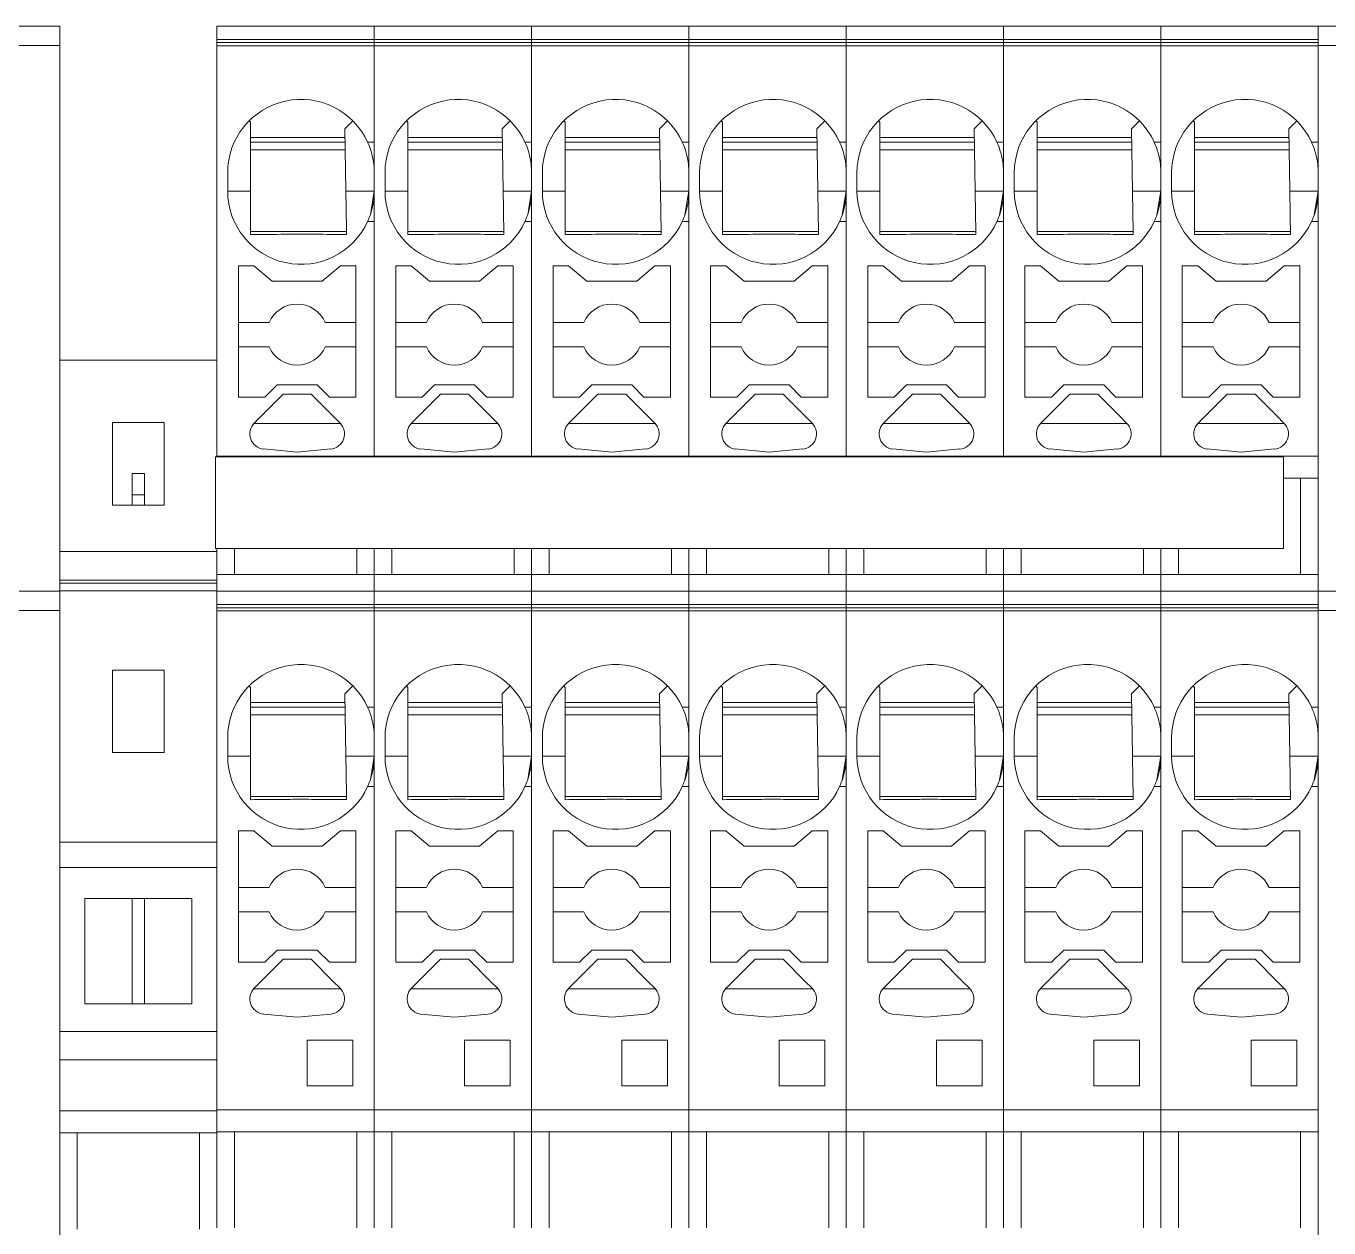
# Model space of a CAD drawing. Header units: millimetres. Extents: x 15 to 265, y 8 to 208.
# Drawn here: x 125.6 to 146.93, y 54.98 to 74.65 of the extents above; entities that cross this region are included whole.
import ezdxf

# ---------------------------------------------------------------- set-up
doc = ezdxf.new("R2010")
doc.units = ezdxf.units.MM

msp = doc.modelspace()

# ---------------------------------------------------------------- linework, layer by layer
at = {"color": 7, "linetype": 'Continuous', "lineweight": 15}
for p, q in [((125.055, 74.651), (126.155, 74.651)), ((126.155, 74.651), (126.155, 74.333)), ((131.305, 74.651), (128.73, 74.651)), ((128.73, 74.434), (128.73, 74.651)), ((131.305, 74.651), (131.305, 74.434)), ((133.88, 74.651), (131.305, 74.651)), ((133.88, 74.651), (133.88, 74.434)), ((136.455, 74.651), (133.88, 74.651)), ((136.455, 74.651), (136.455, 74.434)), ((139.03, 74.651), (136.455, 74.651)), ((139.03, 74.651), (139.03, 74.434)), ((141.605, 74.651), (139.03, 74.651)), ((144.18, 74.651), (141.605, 74.651)), ((141.605, 74.434), (141.605, 74.651)), ((146.755, 74.651), (144.18, 74.651)), ((144.18, 74.434), (144.18, 74.651)), ((146.755, 74.651), (147.855, 74.651)), ((146.755, 74.38), (146.755, 74.651)), ((131.305, 74.434), (128.73, 74.434)), ((128.73, 74.38), (128.73, 74.434)), ((131.305, 74.434), (131.305, 74.38)), ((133.88, 74.434), (131.305, 74.434)), ((133.88, 74.434), (133.88, 74.38)), ((136.455, 74.434), (133.88, 74.434)), ((136.455, 74.434), (136.455, 74.38)), ((139.03, 74.434), (136.455, 74.434)), ((139.03, 74.434), (139.03, 74.38)), ((141.605, 74.434), (139.03, 74.434)), ((144.18, 74.434), (141.605, 74.434)), ((141.605, 74.38), (141.605, 74.434)), ((146.755, 74.434), (144.18, 74.434)), ((144.18, 74.38), (144.18, 74.434)), ((125.055, 74.333), (126.155, 74.333)), ((126.155, 74.333), (126.155, 65.444)), ((128.73, 74.38), (131.305, 74.38)), ((128.73, 74.326), (128.73, 74.38)), ((128.73, 74.326), (131.305, 74.326)), ((128.73, 74.326), (128.73, 67.611)), ((131.305, 74.38), (131.305, 74.326)), ((131.305, 74.38), (133.88, 74.38)), ((131.305, 74.326), (131.305, 72.751)), ((131.305, 74.326), (133.88, 74.326)), ((131.305, 74.326), (131.305, 67.611)), ((133.88, 74.38), (133.88, 74.326)), ((133.88, 74.38), (136.455, 74.38)), ((133.88, 74.326), (133.88, 72.751)), ((133.88, 74.326), (136.455, 74.326)), ((133.88, 74.326), (133.88, 67.611)), ((136.455, 74.38), (136.455, 74.326)), ((136.455, 74.38), (139.03, 74.38)), ((136.455, 74.326), (136.455, 72.751)), ((136.455, 74.326), (139.03, 74.326)), ((136.455, 74.326), (136.455, 67.611)), ((139.03, 74.38), (139.03, 74.326)), ((139.03, 74.38), (141.605, 74.38)), ((139.03, 74.326), (139.03, 72.751)), ((139.03, 74.326), (141.605, 74.326)), ((139.03, 74.326), (139.03, 67.611)), ((141.605, 74.38), (144.18, 74.38)), ((141.605, 74.326), (141.605, 74.38)), ((141.605, 74.326), (144.18, 74.326)), ((141.605, 74.326), (141.605, 67.611)), ((141.605, 74.326), (141.605, 72.751)), ((144.18, 74.38), (146.755, 74.38)), ((144.18, 74.326), (144.18, 74.38)), ((144.18, 74.326), (146.755, 74.326)), ((144.18, 74.326), (144.18, 67.611)), ((144.18, 74.326), (144.18, 72.751)), ((146.755, 74.38), (146.755, 74.368)), ((146.755, 74.333), (146.755, 74.368)), ((146.755, 74.333), (147.855, 74.333)), ((146.755, 65.401), (146.755, 74.333)), ((146.755, 74.326), (146.755, 72.751)), ((129.256, 73.1), (129.28, 73.076)), ((129.28, 73.076), (129.28, 71.951)), ((130.953, 73.1), (130.821, 72.968)), ((130.839, 71.951), (130.821, 72.968)), ((131.831, 73.1), (131.855, 73.076)), ((131.855, 73.076), (131.855, 71.951)), ((133.528, 73.1), (133.396, 72.968)), ((133.414, 71.951), (133.396, 72.968)), ((134.406, 73.1), (134.43, 73.076)), ((134.43, 73.076), (134.43, 71.951)), ((136.103, 73.1), (135.971, 72.968)), ((135.989, 71.951), (135.971, 72.968)), ((136.981, 73.1), (137.005, 73.076)), ((137.005, 73.076), (137.005, 71.951)), ((138.678, 73.1), (138.546, 72.968)), ((138.564, 71.951), (138.546, 72.968)), ((139.556, 73.1), (139.58, 73.076)), ((139.58, 73.076), (139.58, 71.951)), ((141.253, 73.1), (141.121, 72.968)), ((141.139, 71.951), (141.121, 72.968)), ((142.131, 73.1), (142.155, 73.076)), ((142.155, 73.076), (142.155, 71.951)), ((143.828, 73.1), (143.696, 72.968)), ((143.714, 71.951), (143.696, 72.968)), ((144.706, 73.1), (144.73, 73.076)), ((144.73, 73.076), (144.73, 71.951)), ((146.403, 73.1), (146.271, 72.968)), ((146.289, 71.951), (146.271, 72.968)), ((130.824, 72.826), (129.28, 72.826)), ((130.825, 72.751), (129.28, 72.751)), ((131.305, 72.751), (131.196, 72.751)), ((133.399, 72.826), (131.855, 72.826)), ((133.4, 72.751), (131.855, 72.751)), ((133.88, 72.751), (133.771, 72.751)), ((135.974, 72.826), (134.43, 72.826)), ((135.975, 72.751), (134.43, 72.751)), ((136.455, 72.751), (136.346, 72.751)), ((138.549, 72.826), (137.005, 72.826)), ((138.55, 72.751), (137.005, 72.751)), ((139.03, 72.751), (138.921, 72.751)), ((141.124, 72.826), (139.58, 72.826)), ((141.125, 72.751), (139.58, 72.751)), ((141.605, 72.751), (141.496, 72.751)), ((143.699, 72.826), (142.155, 72.826)), ((143.7, 72.751), (142.155, 72.751)), ((144.18, 72.751), (144.071, 72.751)), ((146.274, 72.826), (144.73, 72.826)), ((146.275, 72.751), (144.73, 72.751)), ((146.755, 72.751), (146.646, 72.751)), ((129.28, 72.626), (130.827, 72.626)), ((131.855, 72.626), (133.402, 72.626)), ((134.43, 72.626), (135.977, 72.626)), ((137.005, 72.626), (138.552, 72.626)), ((139.58, 72.626), (141.127, 72.626)), ((142.155, 72.626), (143.702, 72.626)), ((144.73, 72.626), (146.277, 72.626)), ((128.905, 71.951), (128.905, 72.251)), ((131.48, 71.951), (131.48, 72.251)), ((134.055, 71.951), (134.055, 72.251)), ((136.63, 71.951), (136.63, 72.251)), ((139.205, 71.951), (139.205, 72.251)), ((141.78, 71.951), (141.78, 72.251)), ((144.355, 71.951), (144.355, 72.251)), ((128.905, 71.951), (129.28, 71.951)), ((130.839, 71.951), (131.305, 71.951)), ((131.24, 71.563), (131.305, 71.951)), ((131.48, 71.951), (131.855, 71.951)), ((133.414, 71.951), (133.88, 71.951)), ((133.815, 71.563), (133.88, 71.951)), ((134.055, 71.951), (134.43, 71.951)), ((135.989, 71.951), (136.455, 71.951)), ((136.39, 71.563), (136.455, 71.951)), ((136.63, 71.951), (137.005, 71.951)), ((138.564, 71.951), (139.03, 71.951)), ((138.965, 71.563), (139.03, 71.951)), ((139.205, 71.951), (139.58, 71.951)), ((141.139, 71.951), (141.605, 71.951)), ((141.54, 71.563), (141.605, 71.951)), ((141.78, 71.951), (142.155, 71.951)), ((143.714, 71.951), (144.18, 71.951)), ((144.115, 71.563), (144.18, 71.951)), ((144.355, 71.951), (144.73, 71.951)), ((146.289, 71.951), (146.755, 71.951)), ((146.69, 71.563), (146.755, 71.951)), ((131.305, 71.451), (131.196, 71.451)), ((131.305, 71.451), (131.305, 67.611)), ((133.88, 71.451), (133.771, 71.451)), ((133.88, 71.451), (133.88, 67.611)), ((136.455, 71.451), (136.346, 71.451)), ((136.455, 71.451), (136.455, 67.611)), ((139.03, 71.451), (138.921, 71.451)), ((139.03, 71.451), (139.03, 67.611)), ((141.605, 71.451), (141.496, 71.451)), ((141.605, 71.451), (141.605, 67.611)), ((144.18, 71.451), (144.071, 71.451)), ((144.18, 71.451), (144.18, 67.611)), ((146.755, 71.451), (146.646, 71.451)), ((146.755, 71.451), (146.755, 67.611)), ((129.28, 71.287), (130.855, 71.287)), ((131.855, 71.287), (133.43, 71.287)), ((134.43, 71.287), (136.005, 71.287)), ((137.005, 71.287), (138.58, 71.287)), ((139.58, 71.287), (141.155, 71.287)), ((142.155, 71.287), (143.73, 71.287)), ((144.73, 71.287), (146.305, 71.287)), ((129.335, 70.726), (129.08, 70.726)), ((129.08, 70.726), (129.08, 68.576)), ((129.633, 70.476), (129.335, 70.726)), ((130.749, 70.726), (130.451, 70.476)), ((131.005, 70.726), (130.749, 70.726)), ((131.005, 68.576), (131.005, 70.726)), ((131.91, 70.726), (131.655, 70.726)), ((131.655, 70.726), (131.655, 68.576)), ((132.208, 70.476), (131.91, 70.726)), ((133.324, 70.726), (133.026, 70.476)), ((133.58, 70.726), (133.324, 70.726)), ((133.58, 68.576), (133.58, 70.726)), ((134.485, 70.726), (134.23, 70.726)), ((134.23, 70.726), (134.23, 68.576)), ((134.783, 70.476), (134.485, 70.726)), ((135.899, 70.726), (135.601, 70.476)), ((136.155, 70.726), (135.899, 70.726)), ((136.155, 68.576), (136.155, 70.726)), ((137.06, 70.726), (136.805, 70.726)), ((136.805, 70.726), (136.805, 68.576)), ((137.358, 70.476), (137.06, 70.726)), ((138.474, 70.726), (138.176, 70.476)), ((138.73, 70.726), (138.474, 70.726)), ((138.73, 68.576), (138.73, 70.726)), ((139.635, 70.726), (139.38, 70.726)), ((139.38, 70.726), (139.38, 68.576)), ((139.933, 70.476), (139.635, 70.726)), ((141.049, 70.726), (140.751, 70.476)), ((141.305, 70.726), (141.049, 70.726)), ((141.305, 68.576), (141.305, 70.726)), ((142.21, 70.726), (141.955, 70.726)), ((141.955, 70.726), (141.955, 68.576)), ((142.508, 70.476), (142.21, 70.726)), ((143.624, 70.726), (143.326, 70.476)), ((143.88, 70.726), (143.624, 70.726)), ((143.88, 68.576), (143.88, 70.726)), ((144.785, 70.726), (144.53, 70.726)), ((144.53, 70.726), (144.53, 68.576)), ((145.083, 70.476), (144.785, 70.726)), ((146.199, 70.726), (145.901, 70.476)), ((146.455, 70.726), (146.199, 70.726)), ((146.455, 68.576), (146.455, 70.726)), ((130.451, 70.476), (129.633, 70.476)), ((133.026, 70.476), (132.208, 70.476)), ((135.601, 70.476), (134.783, 70.476)), ((138.176, 70.476), (137.358, 70.476)), ((140.751, 70.476), (139.933, 70.476)), ((143.326, 70.476), (142.508, 70.476)), ((145.901, 70.476), (145.083, 70.476)), ((129.08, 69.801), (129.584, 69.801)), ((131.005, 69.801), (130.501, 69.801)), ((131.655, 69.801), (132.159, 69.801)), ((133.58, 69.801), (133.076, 69.801)), ((134.23, 69.801), (134.734, 69.801)), ((136.155, 69.801), (135.651, 69.801)), ((136.805, 69.801), (137.309, 69.801)), ((138.73, 69.801), (138.226, 69.801)), ((139.38, 69.801), (139.884, 69.801)), ((141.305, 69.801), (140.801, 69.801)), ((141.955, 69.801), (142.459, 69.801)), ((143.88, 69.801), (143.376, 69.801)), ((144.53, 69.801), (145.034, 69.801)), ((146.455, 69.801), (145.951, 69.801)), ((129.584, 69.401), (129.08, 69.401)), ((131.005, 69.401), (130.501, 69.401)), ((132.159, 69.401), (131.655, 69.401)), ((133.58, 69.401), (133.076, 69.401)), ((134.734, 69.401), (134.23, 69.401)), ((136.155, 69.401), (135.651, 69.401)), ((137.309, 69.401), (136.805, 69.401)), ((138.73, 69.401), (138.226, 69.401)), ((139.884, 69.401), (139.38, 69.401)), ((141.305, 69.401), (140.801, 69.401)), ((142.459, 69.401), (141.955, 69.401)), ((143.88, 69.401), (143.376, 69.401)), ((145.034, 69.401), (144.53, 69.401)), ((146.455, 69.401), (145.951, 69.401)), ((128.73, 69.184), (126.155, 69.184)), ((129.515, 68.576), (129.715, 68.776)), ((129.715, 68.776), (130.369, 68.776)), ((130.369, 68.776), (130.569, 68.576)), ((132.09, 68.576), (132.29, 68.776)), ((132.29, 68.776), (132.944, 68.776)), ((132.944, 68.776), (133.144, 68.576)), ((134.665, 68.576), (134.865, 68.776)), ((134.865, 68.776), (135.519, 68.776)), ((135.519, 68.776), (135.719, 68.576)), ((137.24, 68.576), (137.44, 68.776)), ((137.44, 68.776), (138.094, 68.776)), ((138.094, 68.776), (138.294, 68.576)), ((139.815, 68.576), (140.015, 68.776)), ((140.015, 68.776), (140.669, 68.776)), ((140.669, 68.776), (140.869, 68.576)), ((142.39, 68.576), (142.59, 68.776)), ((142.59, 68.776), (143.244, 68.776)), ((143.244, 68.776), (143.444, 68.576)), ((144.965, 68.576), (145.165, 68.776)), ((145.165, 68.776), (145.819, 68.776)), ((145.819, 68.776), (146.019, 68.576)), ((129.08, 68.576), (129.515, 68.576)), ((129.814, 68.626), (129.341, 68.153)), ((129.814, 68.626), (130.271, 68.626)), ((130.634, 68.263), (130.271, 68.626)), ((130.569, 68.576), (131.005, 68.576)), ((131.655, 68.576), (132.09, 68.576)), ((132.389, 68.626), (131.916, 68.153)), ((132.389, 68.626), (132.846, 68.626)), ((133.209, 68.263), (132.846, 68.626)), ((133.144, 68.576), (133.58, 68.576)), ((134.23, 68.576), (134.665, 68.576)), ((134.964, 68.626), (134.491, 68.153)), ((134.964, 68.626), (135.421, 68.626)), ((135.784, 68.263), (135.421, 68.626)), ((135.719, 68.576), (136.155, 68.576)), ((136.805, 68.576), (137.24, 68.576)), ((137.539, 68.626), (137.066, 68.153)), ((137.539, 68.626), (137.996, 68.626)), ((138.359, 68.263), (137.996, 68.626)), ((138.294, 68.576), (138.73, 68.576)), ((139.38, 68.576), (139.815, 68.576)), ((140.114, 68.626), (139.641, 68.153)), ((140.114, 68.626), (140.571, 68.626)), ((140.934, 68.263), (140.571, 68.626)), ((140.869, 68.576), (141.305, 68.576)), ((141.955, 68.576), (142.39, 68.576)), ((142.689, 68.626), (142.216, 68.153)), ((142.689, 68.626), (143.146, 68.626)), ((143.509, 68.263), (143.146, 68.626)), ((143.444, 68.576), (143.88, 68.576)), ((144.53, 68.576), (144.965, 68.576)), ((145.264, 68.626), (144.791, 68.153)), ((145.264, 68.626), (145.721, 68.626)), ((146.084, 68.263), (145.721, 68.626)), ((146.019, 68.576), (146.455, 68.576)), ((130.744, 68.153), (130.634, 68.263)), ((133.319, 68.153), (133.209, 68.263)), ((135.894, 68.153), (135.784, 68.263)), ((138.469, 68.153), (138.359, 68.263)), ((141.044, 68.153), (140.934, 68.263)), ((143.619, 68.153), (143.509, 68.263)), ((146.194, 68.153), (146.084, 68.263)), ((127.017, 66.809), (127.017, 68.159)), ((127.017, 68.159), (127.867, 68.159)), ((127.867, 68.159), (127.867, 66.809)), ((129.331, 68.143), (130.754, 68.143)), ((131.906, 68.143), (133.329, 68.143)), ((134.481, 68.143), (135.904, 68.143)), ((137.056, 68.143), (138.479, 68.143)), ((139.631, 68.143), (141.054, 68.143)), ((142.206, 68.143), (143.629, 68.143)), ((144.781, 68.143), (146.204, 68.143)), ((128.705, 67.601), (128.705, 66.101)), ((128.705, 67.601), (146.187, 67.601)), ((128.73, 67.611), (131.305, 67.611)), ((128.73, 67.611), (128.73, 67.601)), ((129.494, 67.728), (130.042, 67.675)), ((130.042, 67.675), (130.591, 67.728)), ((131.305, 67.611), (131.305, 67.601)), ((131.305, 67.611), (133.88, 67.611)), ((132.069, 67.728), (132.617, 67.675)), ((132.617, 67.675), (133.166, 67.728)), ((133.88, 67.611), (133.88, 67.601)), ((133.88, 67.611), (136.455, 67.611)), ((134.644, 67.728), (135.192, 67.675)), ((135.192, 67.675), (135.741, 67.728)), ((136.455, 67.611), (136.455, 67.601)), ((136.455, 67.611), (139.03, 67.611)), ((137.219, 67.728), (137.767, 67.675)), ((137.767, 67.675), (138.316, 67.728)), ((139.03, 67.611), (139.03, 67.601)), ((139.03, 67.611), (141.605, 67.611)), ((139.794, 67.728), (140.342, 67.675)), ((140.342, 67.675), (140.891, 67.728)), ((141.605, 67.611), (144.18, 67.611)), ((141.605, 67.611), (141.605, 67.601)), ((142.369, 67.728), (142.917, 67.675)), ((142.917, 67.675), (143.466, 67.728)), ((144.18, 67.611), (146.755, 67.611)), ((144.18, 67.611), (144.18, 67.601)), ((144.944, 67.728), (145.492, 67.675)), ((145.492, 67.675), (146.041, 67.728)), ((146.187, 67.601), (146.187, 66.101)), ((127.542, 67.326), (127.342, 67.326)), ((127.342, 67.326), (127.342, 66.976)), ((127.542, 67.326), (127.542, 66.976)), ((146.187, 67.251), (146.755, 67.251)), ((146.467, 67.251), (146.467, 65.676)), ((127.342, 66.976), (127.542, 66.976)), ((127.342, 66.809), (127.342, 66.976)), ((127.542, 66.976), (127.542, 66.809)), ((127.867, 66.809), (127.017, 66.809)), ((126.155, 66.051), (128.73, 66.051)), ((128.705, 66.101), (146.187, 66.101)), ((128.73, 66.101), (128.73, 65.676)), ((129.017, 66.101), (129.017, 65.676)), ((131.017, 66.101), (131.017, 65.676)), ((131.305, 66.101), (131.305, 65.676)), ((131.592, 66.101), (131.592, 65.676)), ((133.592, 66.101), (133.592, 65.676)), ((133.88, 66.101), (133.88, 65.676)), ((134.167, 66.101), (134.167, 65.676)), ((136.167, 66.101), (136.167, 65.676)), ((136.455, 66.101), (136.455, 65.676)), ((136.742, 66.101), (136.742, 65.676)), ((138.742, 66.101), (138.742, 65.676)), ((139.03, 66.101), (139.03, 65.676)), ((139.317, 66.101), (139.317, 65.676)), ((141.317, 66.101), (141.317, 65.676)), ((141.605, 66.101), (141.605, 65.676)), ((141.892, 66.101), (141.892, 65.676)), ((143.892, 66.101), (143.892, 65.676)), ((144.18, 66.101), (144.18, 65.676)), ((144.467, 66.101), (144.467, 65.676)), ((128.73, 65.583), (126.155, 65.583)), ((128.73, 65.533), (126.155, 65.533)), ((131.305, 65.676), (128.73, 65.676)), ((128.73, 65.444), (128.73, 65.676)), ((131.305, 65.676), (131.305, 65.401)), ((133.88, 65.676), (131.305, 65.676)), ((133.88, 65.676), (133.88, 65.401)), ((136.455, 65.676), (133.88, 65.676)), ((136.455, 65.676), (136.455, 65.401)), ((139.03, 65.676), (136.455, 65.676)), ((139.03, 65.676), (139.03, 65.401)), ((141.605, 65.676), (139.03, 65.676)), ((144.18, 65.676), (141.605, 65.676)), ((141.605, 65.401), (141.605, 65.676)), ((146.755, 65.676), (144.18, 65.676)), ((144.18, 65.401), (144.18, 65.676)), ((146.755, 65.676), (146.755, 65.401)), ((125.055, 65.401), (126.155, 65.401)), ((126.155, 65.444), (126.155, 65.404)), ((128.73, 65.404), (126.155, 65.404)), ((126.155, 65.401), (126.155, 65.404)), ((126.155, 65.401), (126.155, 65.083)), ((128.73, 65.404), (128.73, 65.444)), ((128.73, 65.401), (128.73, 65.404)), ((131.305, 65.401), (128.73, 65.401)), ((128.73, 65.184), (128.73, 65.401)), ((131.305, 65.401), (131.305, 65.184)), ((133.88, 65.401), (131.305, 65.401)), ((133.88, 65.401), (133.88, 65.184)), ((136.455, 65.401), (133.88, 65.401)), ((136.455, 65.401), (136.455, 65.184)), ((139.03, 65.401), (136.455, 65.401)), ((139.03, 65.401), (139.03, 65.184)), ((141.605, 65.401), (139.03, 65.401)), ((144.18, 65.401), (141.605, 65.401)), ((141.605, 65.184), (141.605, 65.401)), ((146.755, 65.401), (144.18, 65.401)), ((144.18, 65.184), (144.18, 65.401)), ((146.755, 65.401), (147.855, 65.401)), ((146.755, 65.13), (146.755, 65.401)), ((125.055, 65.083), (126.155, 65.083)), ((126.155, 65.083), (126.155, 48.225)), ((131.305, 65.184), (128.73, 65.184)), ((128.73, 65.13), (128.73, 65.184)), ((128.73, 65.13), (131.305, 65.13)), ((128.73, 65.076), (128.73, 65.13)), ((128.73, 65.076), (131.305, 65.076)), ((128.73, 65.076), (128.73, 56.911)), ((131.305, 65.184), (131.305, 65.13)), ((133.88, 65.184), (131.305, 65.184)), ((131.305, 65.13), (131.305, 65.076)), ((131.305, 65.13), (133.88, 65.13)), ((131.305, 65.076), (131.305, 63.501)), ((131.305, 65.076), (133.88, 65.076)), ((131.305, 65.076), (131.305, 56.911)), ((133.88, 65.184), (133.88, 65.13)), ((136.455, 65.184), (133.88, 65.184)), ((133.88, 65.13), (133.88, 65.076)), ((133.88, 65.13), (136.455, 65.13)), ((133.88, 65.076), (133.88, 63.501)), ((133.88, 65.076), (136.455, 65.076)), ((133.88, 65.076), (133.88, 56.911)), ((136.455, 65.184), (136.455, 65.13)), ((139.03, 65.184), (136.455, 65.184)), ((136.455, 65.13), (136.455, 65.076)), ((136.455, 65.13), (139.03, 65.13)), ((136.455, 65.076), (136.455, 63.501)), ((136.455, 65.076), (139.03, 65.076)), ((136.455, 65.076), (136.455, 56.911)), ((139.03, 65.184), (139.03, 65.13)), ((141.605, 65.184), (139.03, 65.184)), ((139.03, 65.13), (139.03, 65.076)), ((139.03, 65.13), (141.605, 65.13)), ((139.03, 65.076), (139.03, 63.501)), ((139.03, 65.076), (141.605, 65.076)), ((139.03, 65.076), (139.03, 56.911)), ((144.18, 65.184), (141.605, 65.184)), ((141.605, 65.13), (141.605, 65.184)), ((141.605, 65.13), (144.18, 65.13)), ((141.605, 65.076), (141.605, 65.13)), ((141.605, 65.076), (144.18, 65.076)), ((141.605, 65.076), (141.605, 56.911)), ((141.605, 65.076), (141.605, 63.501)), ((146.755, 65.184), (144.18, 65.184)), ((144.18, 65.13), (144.18, 65.184)), ((144.18, 65.13), (146.755, 65.13)), ((144.18, 65.076), (144.18, 65.13)), ((144.18, 65.076), (146.755, 65.076)), ((144.18, 65.076), (144.18, 56.911)), ((144.18, 65.076), (144.18, 63.501)), ((146.755, 65.13), (146.755, 65.118)), ((146.755, 65.083), (146.755, 65.118)), ((146.755, 65.083), (147.855, 65.083)), ((146.755, 48.225), (146.755, 65.083)), ((146.755, 65.076), (146.755, 63.501)), ((127.017, 64.109), (127.867, 64.109)), ((127.017, 62.759), (127.017, 64.109)), ((127.867, 64.109), (127.867, 62.759)), ((129.256, 63.85), (129.28, 63.826)), ((129.28, 63.826), (129.28, 62.701)), ((130.953, 63.85), (130.821, 63.718)), ((131.831, 63.85), (131.855, 63.826)), ((131.855, 63.826), (131.855, 62.701)), ((133.528, 63.85), (133.396, 63.718)), ((134.406, 63.85), (134.43, 63.826)), ((134.43, 63.826), (134.43, 62.701)), ((136.103, 63.85), (135.971, 63.718)), ((136.981, 63.85), (137.005, 63.826)), ((137.005, 63.826), (137.005, 62.701)), ((138.678, 63.85), (138.546, 63.718)), ((139.556, 63.85), (139.58, 63.826)), ((139.58, 63.826), (139.58, 62.701)), ((141.253, 63.85), (141.121, 63.718)), ((142.131, 63.85), (142.155, 63.826)), ((142.155, 63.826), (142.155, 62.701)), ((143.828, 63.85), (143.696, 63.718)), ((144.706, 63.85), (144.73, 63.826)), ((144.73, 63.826), (144.73, 62.701)), ((146.403, 63.85), (146.271, 63.718)), ((130.824, 63.576), (129.28, 63.576)), ((130.839, 62.701), (130.821, 63.718)), ((133.399, 63.576), (131.855, 63.576)), ((133.414, 62.701), (133.396, 63.718)), ((135.974, 63.576), (134.43, 63.576)), ((135.989, 62.701), (135.971, 63.718)), ((138.549, 63.576), (137.005, 63.576)), ((138.564, 62.701), (138.546, 63.718)), ((141.124, 63.576), (139.58, 63.576)), ((141.139, 62.701), (141.121, 63.718)), ((143.699, 63.576), (142.155, 63.576)), ((143.714, 62.701), (143.696, 63.718)), ((146.274, 63.576), (144.73, 63.576)), ((146.289, 62.701), (146.271, 63.718)), ((130.825, 63.501), (129.28, 63.501)), ((129.28, 63.376), (130.827, 63.376)), ((131.305, 63.501), (131.196, 63.501)), ((133.4, 63.501), (131.855, 63.501)), ((131.855, 63.376), (133.402, 63.376)), ((133.88, 63.501), (133.771, 63.501)), ((135.975, 63.501), (134.43, 63.501)), ((134.43, 63.376), (135.977, 63.376)), ((136.455, 63.501), (136.346, 63.501)), ((138.55, 63.501), (137.005, 63.501)), ((137.005, 63.376), (138.552, 63.376)), ((139.03, 63.501), (138.921, 63.501)), ((141.125, 63.501), (139.58, 63.501)), ((139.58, 63.376), (141.127, 63.376)), ((141.605, 63.501), (141.496, 63.501)), ((143.7, 63.501), (142.155, 63.501)), ((142.155, 63.376), (143.702, 63.376)), ((144.18, 63.501), (144.071, 63.501)), ((146.275, 63.501), (144.73, 63.501)), ((144.73, 63.376), (146.277, 63.376)), ((146.755, 63.501), (146.646, 63.501)), ((131.305, 63.151), (131.294, 63.151)), ((133.88, 63.151), (133.869, 63.151)), ((136.455, 63.151), (136.444, 63.151)), ((139.03, 63.151), (139.019, 63.151)), ((141.605, 63.151), (141.594, 63.151)), ((144.18, 63.151), (144.169, 63.151)), ((146.755, 63.151), (146.744, 63.151)), ((128.905, 62.701), (128.905, 63.001)), ((131.48, 62.701), (131.48, 63.001)), ((134.055, 62.701), (134.055, 63.001)), ((136.63, 62.701), (136.63, 63.001)), ((139.205, 62.701), (139.205, 63.001)), ((141.78, 62.701), (141.78, 63.001)), ((144.355, 62.701), (144.355, 63.001)), ((127.867, 62.759), (127.017, 62.759)), ((128.905, 62.701), (129.28, 62.701)), ((130.839, 62.701), (131.305, 62.701)), ((131.24, 62.313), (131.305, 62.701)), ((131.48, 62.701), (131.855, 62.701)), ((133.414, 62.701), (133.88, 62.701)), ((133.815, 62.313), (133.88, 62.701)), ((134.055, 62.701), (134.43, 62.701)), ((135.989, 62.701), (136.455, 62.701)), ((136.39, 62.313), (136.455, 62.701)), ((136.63, 62.701), (137.005, 62.701)), ((138.564, 62.701), (139.03, 62.701)), ((138.965, 62.313), (139.03, 62.701)), ((139.205, 62.701), (139.58, 62.701)), ((141.139, 62.701), (141.605, 62.701)), ((141.54, 62.313), (141.605, 62.701)), ((141.78, 62.701), (142.155, 62.701)), ((143.714, 62.701), (144.18, 62.701)), ((144.115, 62.313), (144.18, 62.701)), ((144.355, 62.701), (144.73, 62.701)), ((146.289, 62.701), (146.755, 62.701)), ((146.69, 62.313), (146.755, 62.701)), ((131.305, 62.201), (131.196, 62.201)), ((131.305, 62.201), (131.305, 56.911)), ((133.88, 62.201), (133.771, 62.201)), ((133.88, 62.201), (133.88, 56.911)), ((136.455, 62.201), (136.346, 62.201)), ((136.455, 62.201), (136.455, 56.911)), ((139.03, 62.201), (138.921, 62.201)), ((139.03, 62.201), (139.03, 56.911)), ((141.605, 62.201), (141.496, 62.201)), ((141.605, 62.201), (141.605, 56.911)), ((144.18, 62.201), (144.071, 62.201)), ((144.18, 62.201), (144.18, 56.911)), ((146.755, 62.201), (146.646, 62.201)), ((146.755, 62.201), (146.755, 56.911)), ((129.28, 62.037), (130.855, 62.037)), ((131.855, 62.037), (133.43, 62.037)), ((134.43, 62.037), (136.005, 62.037)), ((137.005, 62.037), (138.58, 62.037)), ((139.58, 62.037), (141.155, 62.037)), ((142.155, 62.037), (143.73, 62.037)), ((144.73, 62.037), (146.305, 62.037)), ((129.335, 61.476), (129.08, 61.476)), ((129.08, 61.476), (129.08, 59.326)), ((129.633, 61.226), (129.335, 61.476)), ((130.749, 61.476), (130.451, 61.226)), ((131.005, 61.476), (130.749, 61.476)), ((131.005, 59.326), (131.005, 61.476)), ((131.91, 61.476), (131.655, 61.476)), ((131.655, 61.476), (131.655, 59.326)), ((132.208, 61.226), (131.91, 61.476)), ((133.324, 61.476), (133.026, 61.226)), ((133.58, 61.476), (133.324, 61.476)), ((133.58, 59.326), (133.58, 61.476)), ((134.485, 61.476), (134.23, 61.476)), ((134.23, 61.476), (134.23, 59.326)), ((134.783, 61.226), (134.485, 61.476)), ((135.899, 61.476), (135.601, 61.226)), ((136.155, 61.476), (135.899, 61.476)), ((136.155, 59.326), (136.155, 61.476)), ((137.06, 61.476), (136.805, 61.476)), ((136.805, 61.476), (136.805, 59.326)), ((137.358, 61.226), (137.06, 61.476)), ((138.474, 61.476), (138.176, 61.226)), ((138.73, 61.476), (138.474, 61.476)), ((138.73, 59.326), (138.73, 61.476)), ((139.635, 61.476), (139.38, 61.476)), ((139.38, 61.476), (139.38, 59.326)), ((139.933, 61.226), (139.635, 61.476)), ((141.049, 61.476), (140.751, 61.226)), ((141.305, 61.476), (141.049, 61.476)), ((141.305, 59.326), (141.305, 61.476)), ((142.21, 61.476), (141.955, 61.476)), ((141.955, 61.476), (141.955, 59.326)), ((142.508, 61.226), (142.21, 61.476)), ((143.624, 61.476), (143.326, 61.226)), ((143.88, 61.476), (143.624, 61.476)), ((143.88, 59.326), (143.88, 61.476)), ((144.785, 61.476), (144.53, 61.476)), ((144.53, 61.476), (144.53, 59.326)), ((145.083, 61.226), (144.785, 61.476)), ((146.199, 61.476), (145.901, 61.226)), ((146.455, 61.476), (146.199, 61.476)), ((146.455, 59.326), (146.455, 61.476)), ((126.155, 61.289), (128.73, 61.289)), ((130.451, 61.226), (129.633, 61.226)), ((133.026, 61.226), (132.208, 61.226)), ((135.601, 61.226), (134.783, 61.226)), ((138.176, 61.226), (137.358, 61.226)), ((140.751, 61.226), (139.933, 61.226)), ((143.326, 61.226), (142.508, 61.226)), ((145.901, 61.226), (145.083, 61.226)), ((126.155, 60.879), (128.73, 60.879)), ((126.567, 60.371), (128.317, 60.371)), ((126.567, 58.646), (126.567, 60.371)), ((127.342, 60.371), (127.342, 58.646)), ((127.542, 60.371), (127.542, 58.646)), ((128.317, 60.371), (128.317, 58.646)), ((129.584, 60.551), (129.08, 60.551)), ((130.501, 60.551), (131.005, 60.551)), ((132.159, 60.551), (131.655, 60.551)), ((133.076, 60.551), (133.58, 60.551)), ((134.734, 60.551), (134.23, 60.551)), ((135.651, 60.551), (136.155, 60.551)), ((137.309, 60.551), (136.805, 60.551)), ((138.226, 60.551), (138.73, 60.551)), ((139.884, 60.551), (139.38, 60.551)), ((140.801, 60.551), (141.305, 60.551)), ((142.459, 60.551), (141.955, 60.551)), ((143.376, 60.551), (143.88, 60.551)), ((145.034, 60.551), (144.53, 60.551)), ((145.951, 60.551), (146.455, 60.551)), ((129.584, 60.151), (129.08, 60.151)), ((131.005, 60.151), (130.501, 60.151)), ((132.159, 60.151), (131.655, 60.151)), ((133.58, 60.151), (133.076, 60.151)), ((134.734, 60.151), (134.23, 60.151)), ((136.155, 60.151), (135.651, 60.151)), ((137.309, 60.151), (136.805, 60.151)), ((138.73, 60.151), (138.226, 60.151)), ((139.884, 60.151), (139.38, 60.151)), ((141.305, 60.151), (140.801, 60.151)), ((142.459, 60.151), (141.955, 60.151)), ((143.88, 60.151), (143.376, 60.151)), ((145.034, 60.151), (144.53, 60.151)), ((146.455, 60.151), (145.951, 60.151)), ((129.515, 59.326), (129.715, 59.526)), ((129.715, 59.526), (130.369, 59.526)), ((130.369, 59.526), (130.569, 59.326)), ((132.09, 59.326), (132.29, 59.526)), ((132.29, 59.526), (132.944, 59.526)), ((132.944, 59.526), (133.144, 59.326)), ((134.665, 59.326), (134.865, 59.526)), ((134.865, 59.526), (135.519, 59.526)), ((135.519, 59.526), (135.719, 59.326)), ((137.24, 59.326), (137.44, 59.526)), ((137.44, 59.526), (138.094, 59.526)), ((138.094, 59.526), (138.294, 59.326)), ((139.815, 59.326), (140.015, 59.526)), ((140.015, 59.526), (140.669, 59.526)), ((140.669, 59.526), (140.869, 59.326)), ((142.39, 59.326), (142.59, 59.526)), ((142.59, 59.526), (143.244, 59.526)), ((143.244, 59.526), (143.444, 59.326)), ((144.965, 59.326), (145.165, 59.526)), ((145.165, 59.526), (145.819, 59.526)), ((145.819, 59.526), (146.019, 59.326)), ((129.08, 59.326), (129.515, 59.326)), ((129.814, 59.376), (129.341, 58.903)), ((129.814, 59.376), (130.271, 59.376)), ((130.634, 59.013), (130.271, 59.376)), ((130.569, 59.326), (131.005, 59.326)), ((131.655, 59.326), (132.09, 59.326)), ((132.389, 59.376), (131.916, 58.903)), ((132.389, 59.376), (132.846, 59.376)), ((133.209, 59.013), (132.846, 59.376)), ((133.144, 59.326), (133.58, 59.326)), ((134.23, 59.326), (134.665, 59.326)), ((134.964, 59.376), (134.491, 58.903)), ((134.964, 59.376), (135.421, 59.376)), ((135.784, 59.013), (135.421, 59.376)), ((135.719, 59.326), (136.155, 59.326)), ((136.805, 59.326), (137.24, 59.326)), ((137.539, 59.376), (137.066, 58.903)), ((137.539, 59.376), (137.996, 59.376)), ((138.359, 59.013), (137.996, 59.376)), ((138.294, 59.326), (138.73, 59.326)), ((139.38, 59.326), (139.815, 59.326)), ((140.114, 59.376), (139.641, 58.903)), ((140.114, 59.376), (140.571, 59.376)), ((140.934, 59.013), (140.571, 59.376)), ((140.869, 59.326), (141.305, 59.326)), ((141.955, 59.326), (142.39, 59.326)), ((142.689, 59.376), (142.216, 58.903)), ((142.689, 59.376), (143.146, 59.376)), ((143.509, 59.013), (143.146, 59.376)), ((143.444, 59.326), (143.88, 59.326)), ((144.53, 59.326), (144.965, 59.326)), ((145.264, 59.376), (144.791, 58.903)), ((145.264, 59.376), (145.721, 59.376)), ((146.084, 59.013), (145.721, 59.376)), ((146.019, 59.326), (146.455, 59.326)), ((129.331, 58.893), (130.754, 58.893)), ((130.744, 58.903), (130.634, 59.013)), ((131.906, 58.893), (133.329, 58.893)), ((133.319, 58.903), (133.209, 59.013)), ((134.481, 58.893), (135.904, 58.893)), ((135.894, 58.903), (135.784, 59.013)), ((137.056, 58.893), (138.479, 58.893)), ((138.469, 58.903), (138.359, 59.013)), ((139.631, 58.893), (141.054, 58.893)), ((141.044, 58.903), (140.934, 59.013)), ((142.206, 58.893), (143.629, 58.893)), ((143.619, 58.903), (143.509, 59.013)), ((144.781, 58.893), (146.204, 58.893)), ((146.194, 58.903), (146.084, 59.013)), ((128.317, 58.646), (126.567, 58.646)), ((129.494, 58.478), (130.042, 58.425)), ((130.042, 58.425), (130.591, 58.478)), ((132.069, 58.478), (132.617, 58.425)), ((132.617, 58.425), (133.166, 58.478)), ((134.644, 58.478), (135.192, 58.425)), ((135.192, 58.425), (135.741, 58.478)), ((137.219, 58.478), (137.767, 58.425)), ((137.767, 58.425), (138.316, 58.478)), ((139.794, 58.478), (140.342, 58.425)), ((140.342, 58.425), (140.891, 58.478)), ((142.369, 58.478), (142.917, 58.425)), ((142.917, 58.425), (143.466, 58.478)), ((144.944, 58.478), (145.492, 58.425)), ((145.492, 58.425), (146.041, 58.478)), ((128.73, 58.192), (126.155, 58.192)), ((130.955, 58.051), (130.205, 58.051)), ((130.205, 58.051), (130.205, 57.301)), ((130.955, 57.301), (130.955, 58.051)), ((133.53, 58.051), (132.78, 58.051)), ((132.78, 58.051), (132.78, 57.301)), ((133.53, 57.301), (133.53, 58.051)), ((136.105, 58.051), (135.355, 58.051)), ((135.355, 58.051), (135.355, 57.301)), ((136.105, 57.301), (136.105, 58.051)), ((138.68, 58.051), (137.93, 58.051)), ((137.93, 58.051), (137.93, 57.301)), ((138.68, 57.301), (138.68, 58.051)), ((141.255, 58.051), (140.505, 58.051)), ((140.505, 58.051), (140.505, 57.301)), ((141.255, 57.301), (141.255, 58.051)), ((143.83, 58.051), (143.08, 58.051)), ((143.08, 58.051), (143.08, 57.301)), ((143.83, 57.301), (143.83, 58.051)), ((146.405, 58.051), (145.655, 58.051)), ((145.655, 58.051), (145.655, 57.301)), ((146.405, 57.301), (146.405, 58.051)), ((126.155, 57.729), (128.73, 57.729)), ((130.205, 57.301), (130.955, 57.301)), ((132.78, 57.301), (133.53, 57.301)), ((135.355, 57.301), (136.105, 57.301)), ((137.93, 57.301), (138.68, 57.301)), ((140.505, 57.301), (141.255, 57.301)), ((143.08, 57.301), (143.83, 57.301)), ((145.655, 57.301), (146.405, 57.301)), ((128.73, 56.893), (126.155, 56.893)), ((128.73, 56.911), (131.305, 56.911)), ((128.73, 56.911), (128.73, 56.551)), ((131.305, 56.911), (131.305, 56.551)), ((131.305, 56.911), (133.88, 56.911)), ((133.88, 56.911), (133.88, 56.551)), ((133.88, 56.911), (136.455, 56.911)), ((136.455, 56.911), (136.455, 56.551)), ((136.455, 56.911), (139.03, 56.911)), ((139.03, 56.911), (139.03, 56.551)), ((139.03, 56.911), (141.605, 56.911)), ((141.605, 56.911), (144.18, 56.911)), ((141.605, 56.911), (141.605, 56.551)), ((144.18, 56.911), (146.755, 56.911)), ((144.18, 56.911), (144.18, 56.551)), ((126.155, 56.534), (128.73, 56.534)), ((126.442, 54.959), (126.442, 56.534)), ((128.442, 56.534), (128.442, 54.959)), ((128.73, 56.551), (131.305, 56.551)), ((128.73, 56.551), (128.73, 54.976)), ((129.017, 56.551), (129.017, 54.976)), ((131.017, 56.551), (131.017, 54.976)), ((131.305, 56.551), (131.305, 54.976)), ((131.305, 56.551), (133.88, 56.551)), ((131.592, 56.551), (131.592, 54.976)), ((133.592, 56.551), (133.592, 54.976)), ((133.88, 56.551), (133.88, 54.976)), ((133.88, 56.551), (136.455, 56.551)), ((134.167, 56.551), (134.167, 54.976)), ((136.167, 56.551), (136.167, 54.976)), ((136.455, 56.551), (136.455, 54.976)), ((136.455, 56.551), (139.03, 56.551)), ((136.742, 56.551), (136.742, 54.976)), ((138.742, 56.551), (138.742, 54.976)), ((139.03, 56.551), (139.03, 54.976)), ((139.03, 56.551), (141.605, 56.551)), ((139.317, 56.551), (139.317, 54.976)), ((141.317, 56.551), (141.317, 54.976)), ((141.605, 56.551), (144.18, 56.551)), ((141.605, 56.551), (141.605, 54.976)), ((141.892, 56.551), (141.892, 54.976)), ((143.892, 56.551), (143.892, 54.976)), ((144.18, 56.551), (146.755, 56.551)), ((144.18, 56.551), (144.18, 54.976)), ((144.467, 56.551), (144.467, 54.976)), ((146.467, 56.551), (146.467, 54.976))]:
    msp.add_line(p, q, dxfattribs=at)
for centre, radius, start, end in [((130.105, 72.251), 1.2, 24.6243, 180), ((132.68, 72.251), 1.2, 24.6243, 180), ((135.255, 72.251), 1.2, 24.6243, 180), ((137.83, 72.251), 1.2, 24.6243, 180), ((140.405, 72.251), 1.2, 24.6243, 180), ((142.98, 72.251), 1.2, 24.6243, 180), ((145.555, 72.251), 1.2, 24.6243, 180), ((130.105, 71.951), 1.2, 180, 335.3757), ((132.68, 71.951), 1.2, 180, 335.3757), ((135.255, 71.951), 1.2, 180, 335.3757), ((137.83, 71.951), 1.2, 180, 335.3757), ((140.405, 71.951), 1.2, 180, 335.3757), ((142.98, 71.951), 1.2, 180, 335.3757), ((145.555, 71.951), 1.2, 180, 335.3757), ((130.042, 69.601), 0.5, 23.5782, 156.4218), ((132.617, 69.601), 0.5, 23.5782, 156.4218), ((135.192, 69.601), 0.5, 23.5782, 156.4218), ((137.767, 69.601), 0.5, 23.5782, 156.4218), ((140.342, 69.601), 0.5, 23.5782, 156.4218), ((142.917, 69.601), 0.5, 23.5782, 156.4218), ((145.492, 69.601), 0.5, 23.5782, 156.4218), ((130.042, 69.601), 0.5, 203.5782, 336.4218), ((132.617, 69.601), 0.5, 203.5782, 336.4218), ((135.192, 69.601), 0.5, 203.5782, 336.4218), ((137.767, 69.601), 0.5, 203.5782, 336.4218), ((140.342, 69.601), 0.5, 203.5782, 336.4218), ((142.917, 69.601), 0.5, 203.5782, 336.4218), ((145.492, 69.601), 0.5, 203.5782, 336.4218), ((129.517, 67.976), 0.25, 135, 264.5597), ((130.567, 67.976), 0.25, 275.4403, 45), ((132.092, 67.976), 0.25, 135, 264.5597), ((133.142, 67.976), 0.25, 275.4403, 45), ((134.667, 67.976), 0.25, 135, 264.5597), ((135.717, 67.976), 0.25, 275.4403, 45), ((137.242, 67.976), 0.25, 135, 264.5597), ((138.292, 67.976), 0.25, 275.4403, 45), ((139.817, 67.976), 0.25, 135, 264.5597), ((140.867, 67.976), 0.25, 275.4403, 45), ((142.392, 67.976), 0.25, 135, 264.5597), ((143.442, 67.976), 0.25, 275.4403, 45), ((144.967, 67.976), 0.25, 135, 264.5597), ((146.017, 67.976), 0.25, 275.4403, 45), ((130.105, 63.001), 1.2, 24.6243, 180), ((132.68, 63.001), 1.2, 24.6243, 180), ((135.255, 63.001), 1.2, 24.6243, 180), ((137.83, 63.001), 1.2, 24.6243, 180), ((140.405, 63.001), 1.2, 24.6243, 180), ((142.98, 63.001), 1.2, 24.6243, 180), ((145.555, 63.001), 1.2, 24.6243, 180), ((130.105, 62.701), 1.2, 180, 335.3757), ((132.68, 62.701), 1.2, 180, 335.3757), ((135.255, 62.701), 1.2, 180, 335.3757), ((137.83, 62.701), 1.2, 180, 335.3757), ((140.405, 62.701), 1.2, 180, 335.3757), ((142.98, 62.701), 1.2, 180, 335.3757), ((145.555, 62.701), 1.2, 180, 335.3757), ((130.042, 60.351), 0.5, 23.5782, 156.4218), ((132.617, 60.351), 0.5, 23.5782, 156.4218), ((135.192, 60.351), 0.5, 23.5782, 156.4218), ((137.767, 60.351), 0.5, 23.5782, 156.4218), ((140.342, 60.351), 0.5, 23.5782, 156.4218), ((142.917, 60.351), 0.5, 23.5782, 156.4218), ((145.492, 60.351), 0.5, 23.5782, 156.4218), ((130.042, 60.351), 0.5, 203.5782, 336.4218), ((132.617, 60.351), 0.5, 203.5782, 336.4218), ((135.192, 60.351), 0.5, 203.5782, 336.4218), ((137.767, 60.351), 0.5, 203.5782, 336.4218), ((140.342, 60.351), 0.5, 203.5782, 336.4218), ((142.917, 60.351), 0.5, 203.5782, 336.4218), ((145.492, 60.351), 0.5, 203.5782, 336.4218), ((129.517, 58.726), 0.25, 135, 264.5597), ((130.567, 58.726), 0.25, 275.4403, 45), ((132.092, 58.726), 0.25, 135, 264.5597), ((133.142, 58.726), 0.25, 275.4403, 45), ((134.667, 58.726), 0.25, 135, 264.5597), ((135.717, 58.726), 0.25, 275.4403, 45), ((137.242, 58.726), 0.25, 135, 264.5597), ((138.292, 58.726), 0.25, 275.4403, 45), ((139.817, 58.726), 0.25, 135, 264.5597), ((140.867, 58.726), 0.25, 275.4403, 45), ((142.392, 58.726), 0.25, 135, 264.5597), ((143.442, 58.726), 0.25, 275.4403, 45), ((144.967, 58.726), 0.25, 135, 264.5597), ((146.017, 58.726), 0.25, 275.4403, 45)]:
    msp.add_arc(centre, radius, start, end, dxfattribs=at)
for points, knots in [([(131.196, 72.751), (131.219, 72.696), (131.262, 72.591), (131.299, 72.41), (131.303, 72.296), (131.305, 72.251)], [0, 0, 0, 0, 0.406693, 0.767315, 1, 1, 1, 1]), ([(133.771, 72.751), (133.794, 72.696), (133.837, 72.591), (133.874, 72.41), (133.878, 72.296), (133.88, 72.251)], [0, 0, 0, 0, 0.406693, 0.767315, 1, 1, 1, 1]), ([(136.346, 72.751), (136.369, 72.696), (136.412, 72.591), (136.449, 72.41), (136.453, 72.296), (136.455, 72.251)], [0, 0, 0, 0, 0.4066928, 0.7673147, 1, 1, 1, 1]), ([(138.921, 72.751), (138.944, 72.696), (138.987, 72.591), (139.024, 72.41), (139.028, 72.296), (139.03, 72.251)], [0, 0, 0, 0, 0.406693, 0.767315, 1, 1, 1, 1]), ([(141.496, 72.751), (141.519, 72.696), (141.562, 72.591), (141.599, 72.41), (141.603, 72.296), (141.605, 72.251)], [0, 0, 0, 0, 0.406693, 0.767315, 1, 1, 1, 1]), ([(144.071, 72.751), (144.094, 72.696), (144.137, 72.591), (144.174, 72.41), (144.178, 72.296), (144.18, 72.251)], [0, 0, 0, 0, 0.406693, 0.767315, 1, 1, 1, 1]), ([(146.646, 72.751), (146.669, 72.696), (146.712, 72.591), (146.749, 72.41), (146.753, 72.296), (146.755, 72.251)], [0, 0, 0, 0, 0.406693, 0.767315, 1, 1, 1, 1]), ([(129.28, 71.951), (129.28, 71.887), (129.28, 71.73), (129.28, 71.483), (129.28, 71.329), (129.28, 71.237)], [0, 0, 0, 0, 0.221485, 0.537532, 1, 1, 1, 1]), ([(130.851, 71.238), (130.849, 71.355), (130.846, 71.517), (130.842, 71.776), (130.84, 71.898), (130.839, 71.951)], [0, 0, 0, 0, 0.594686, 0.820984, 1, 1, 1, 1]), ([(131.305, 71.951), (131.302, 71.886), (131.295, 71.757), (131.251, 71.584), (131.214, 71.495), (131.196, 71.451)], [0, 0, 0, 0, 0.338397, 0.675497, 1, 1, 1, 1]), ([(131.855, 71.951), (131.855, 71.887), (131.855, 71.73), (131.855, 71.483), (131.855, 71.329), (131.855, 71.237)], [0, 0, 0, 0, 0.221485, 0.537532, 1, 1, 1, 1]), ([(133.426, 71.238), (133.424, 71.355), (133.421, 71.517), (133.417, 71.776), (133.415, 71.898), (133.414, 71.951)], [0, 0, 0, 0, 0.594686, 0.820984, 1, 1, 1, 1]), ([(133.88, 71.951), (133.877, 71.886), (133.87, 71.757), (133.826, 71.584), (133.789, 71.495), (133.771, 71.451)], [0, 0, 0, 0, 0.338397, 0.675497, 1, 1, 1, 1]), ([(134.43, 71.951), (134.43, 71.887), (134.43, 71.73), (134.43, 71.483), (134.43, 71.329), (134.43, 71.237)], [0, 0, 0, 0, 0.221485, 0.537532, 1, 1, 1, 1]), ([(136.001, 71.238), (135.999, 71.355), (135.996, 71.517), (135.992, 71.776), (135.99, 71.898), (135.989, 71.951)], [0, 0, 0, 0, 0.594686, 0.820984, 1, 1, 1, 1]), ([(136.455, 71.951), (136.452, 71.886), (136.445, 71.757), (136.401, 71.584), (136.364, 71.495), (136.346, 71.451)], [0, 0, 0, 0, 0.338397, 0.675497, 1, 1, 1, 1]), ([(137.005, 71.951), (137.005, 71.887), (137.005, 71.73), (137.005, 71.483), (137.005, 71.329), (137.005, 71.237)], [0, 0, 0, 0, 0.221485, 0.537532, 1, 1, 1, 1]), ([(138.576, 71.238), (138.574, 71.355), (138.571, 71.517), (138.567, 71.776), (138.565, 71.898), (138.564, 71.951)], [0, 0, 0, 0, 0.594686, 0.820984, 1, 1, 1, 1]), ([(139.03, 71.951), (139.027, 71.886), (139.02, 71.757), (138.976, 71.584), (138.939, 71.495), (138.921, 71.451)], [0, 0, 0, 0, 0.338397, 0.675497, 1, 1, 1, 1]), ([(139.58, 71.951), (139.58, 71.887), (139.58, 71.73), (139.58, 71.483), (139.58, 71.329), (139.58, 71.237)], [0, 0, 0, 0, 0.221485, 0.537532, 1, 1, 1, 1]), ([(141.151, 71.238), (141.149, 71.355), (141.146, 71.517), (141.142, 71.776), (141.14, 71.898), (141.139, 71.951)], [0, 0, 0, 0, 0.594686, 0.820984, 1, 1, 1, 1]), ([(141.605, 71.951), (141.602, 71.886), (141.595, 71.757), (141.551, 71.584), (141.514, 71.495), (141.496, 71.451)], [0, 0, 0, 0, 0.338397, 0.675497, 1, 1, 1, 1]), ([(142.155, 71.951), (142.155, 71.887), (142.155, 71.73), (142.155, 71.483), (142.155, 71.329), (142.155, 71.237)], [0, 0, 0, 0, 0.221485, 0.537532, 1, 1, 1, 1]), ([(143.726, 71.238), (143.724, 71.355), (143.721, 71.517), (143.717, 71.776), (143.715, 71.898), (143.714, 71.951)], [0, 0, 0, 0, 0.594686, 0.820984, 1, 1, 1, 1]), ([(144.18, 71.951), (144.177, 71.886), (144.17, 71.757), (144.126, 71.584), (144.089, 71.495), (144.071, 71.451)], [0, 0, 0, 0, 0.338397, 0.675497, 1, 1, 1, 1]), ([(144.73, 71.951), (144.73, 71.887), (144.73, 71.73), (144.73, 71.483), (144.73, 71.329), (144.73, 71.237)], [0, 0, 0, 0, 0.221485, 0.537532, 1, 1, 1, 1]), ([(146.301, 71.238), (146.299, 71.355), (146.296, 71.517), (146.292, 71.776), (146.29, 71.898), (146.289, 71.951)], [0, 0, 0, 0, 0.594686, 0.820984, 1, 1, 1, 1]), ([(146.755, 71.951), (146.752, 71.886), (146.745, 71.757), (146.701, 71.584), (146.664, 71.495), (146.646, 71.451)], [0, 0, 0, 0, 0.338397, 0.675497, 1, 1, 1, 1]), ([(129.28, 71.237), (129.43, 71.239), (129.616, 71.241), (129.919, 71.243), (130.077, 71.243), (130.247, 71.243), (130.54, 71.242), (130.716, 71.24), (130.851, 71.238)], [0, 0, 0, 0, 0.357293, 0.444287, 0.518254, 0.592604, 0.689691, 1, 1, 1, 1]), ([(131.855, 71.237), (132.005, 71.239), (132.191, 71.241), (132.494, 71.243), (132.652, 71.243), (132.822, 71.243), (133.115, 71.242), (133.291, 71.24), (133.426, 71.238)], [0, 0, 0, 0, 0.357293, 0.444287, 0.518254, 0.592604, 0.689691, 1, 1, 1, 1]), ([(134.43, 71.237), (134.58, 71.239), (134.766, 71.241), (135.069, 71.243), (135.227, 71.243), (135.397, 71.243), (135.69, 71.242), (135.866, 71.24), (136.001, 71.238)], [0, 0, 0, 0, 0.357293, 0.444287, 0.518254, 0.592604, 0.689691, 1, 1, 1, 1]), ([(137.005, 71.237), (137.155, 71.239), (137.341, 71.241), (137.644, 71.243), (137.802, 71.243), (137.972, 71.243), (138.265, 71.242), (138.441, 71.24), (138.576, 71.238)], [0, 0, 0, 0, 0.357293, 0.444287, 0.518254, 0.592604, 0.689691, 1, 1, 1, 1]), ([(139.58, 71.237), (139.73, 71.239), (139.916, 71.241), (140.219, 71.243), (140.377, 71.243), (140.547, 71.243), (140.84, 71.242), (141.016, 71.24), (141.151, 71.238)], [0, 0, 0, 0, 0.357293, 0.444287, 0.518254, 0.592604, 0.689691, 1, 1, 1, 1]), ([(142.155, 71.237), (142.305, 71.239), (142.491, 71.241), (142.794, 71.243), (142.952, 71.243), (143.122, 71.243), (143.415, 71.242), (143.591, 71.24), (143.726, 71.238)], [0, 0, 0, 0, 0.357293, 0.444287, 0.518254, 0.592604, 0.689691, 1, 1, 1, 1]), ([(144.73, 71.237), (144.88, 71.239), (145.066, 71.241), (145.369, 71.243), (145.527, 71.243), (145.697, 71.243), (145.99, 71.242), (146.166, 71.24), (146.301, 71.238)], [0, 0, 0, 0, 0.357293, 0.444287, 0.518254, 0.592604, 0.689691, 1, 1, 1, 1]), ([(131.196, 63.501), (131.219, 63.446), (131.262, 63.341), (131.299, 63.16), (131.303, 63.046), (131.305, 63.001)], [0, 0, 0, 0, 0.406693, 0.767315, 1, 1, 1, 1]), ([(133.771, 63.501), (133.794, 63.446), (133.837, 63.341), (133.874, 63.16), (133.878, 63.046), (133.88, 63.001)], [0, 0, 0, 0, 0.406693, 0.767315, 1, 1, 1, 1]), ([(136.346, 63.501), (136.369, 63.446), (136.412, 63.341), (136.449, 63.16), (136.453, 63.046), (136.455, 63.001)], [0, 0, 0, 0, 0.406693, 0.767315, 1, 1, 1, 1]), ([(138.921, 63.501), (138.944, 63.446), (138.987, 63.341), (139.024, 63.16), (139.028, 63.046), (139.03, 63.001)], [0, 0, 0, 0, 0.406693, 0.767315, 1, 1, 1, 1]), ([(141.496, 63.501), (141.519, 63.446), (141.562, 63.341), (141.599, 63.16), (141.603, 63.046), (141.605, 63.001)], [0, 0, 0, 0, 0.406693, 0.767315, 1, 1, 1, 1]), ([(144.071, 63.501), (144.094, 63.446), (144.137, 63.341), (144.174, 63.16), (144.178, 63.046), (144.18, 63.001)], [0, 0, 0, 0, 0.406693, 0.767315, 1, 1, 1, 1]), ([(146.646, 63.501), (146.669, 63.446), (146.712, 63.341), (146.749, 63.16), (146.753, 63.046), (146.755, 63.001)], [0, 0, 0, 0, 0.406693, 0.767315, 1, 1, 1, 1]), ([(129.28, 62.701), (129.28, 62.637), (129.28, 62.48), (129.28, 62.233), (129.28, 62.079), (129.28, 61.987)], [0, 0, 0, 0, 0.2214847, 0.5375323, 1, 1, 1, 1]), ([(130.851, 61.988), (130.849, 62.105), (130.846, 62.267), (130.842, 62.526), (130.84, 62.648), (130.839, 62.701)], [0, 0, 0, 0, 0.594686, 0.820984, 1, 1, 1, 1]), ([(131.305, 62.701), (131.302, 62.636), (131.295, 62.507), (131.251, 62.334), (131.214, 62.245), (131.196, 62.201)], [0, 0, 0, 0, 0.338397, 0.675497, 1, 1, 1, 1]), ([(131.855, 62.701), (131.855, 62.637), (131.855, 62.48), (131.855, 62.233), (131.855, 62.079), (131.855, 61.987)], [0, 0, 0, 0, 0.2214847, 0.5375323, 1, 1, 1, 1]), ([(133.426, 61.988), (133.424, 62.105), (133.421, 62.267), (133.417, 62.526), (133.415, 62.648), (133.414, 62.701)], [0, 0, 0, 0, 0.594686, 0.820984, 1, 1, 1, 1]), ([(133.88, 62.701), (133.877, 62.636), (133.87, 62.507), (133.826, 62.334), (133.789, 62.245), (133.771, 62.201)], [0, 0, 0, 0, 0.338397, 0.675497, 1, 1, 1, 1]), ([(134.43, 62.701), (134.43, 62.637), (134.43, 62.48), (134.43, 62.233), (134.43, 62.079), (134.43, 61.987)], [0, 0, 0, 0, 0.2214847, 0.5375323, 1, 1, 1, 1]), ([(136.001, 61.988), (135.999, 62.105), (135.996, 62.267), (135.992, 62.526), (135.99, 62.648), (135.989, 62.701)], [0, 0, 0, 0, 0.594686, 0.820984, 1, 1, 1, 1]), ([(136.455, 62.701), (136.452, 62.636), (136.445, 62.507), (136.401, 62.334), (136.364, 62.245), (136.346, 62.201)], [0, 0, 0, 0, 0.338397, 0.675497, 1, 1, 1, 1]), ([(137.005, 62.701), (137.005, 62.637), (137.005, 62.48), (137.005, 62.233), (137.005, 62.079), (137.005, 61.987)], [0, 0, 0, 0, 0.2214847, 0.5375323, 1, 1, 1, 1]), ([(138.576, 61.988), (138.574, 62.105), (138.571, 62.267), (138.567, 62.526), (138.565, 62.648), (138.564, 62.701)], [0, 0, 0, 0, 0.594686, 0.820984, 1, 1, 1, 1]), ([(139.03, 62.701), (139.027, 62.636), (139.02, 62.507), (138.976, 62.334), (138.939, 62.245), (138.921, 62.201)], [0, 0, 0, 0, 0.338397, 0.675497, 1, 1, 1, 1]), ([(139.58, 62.701), (139.58, 62.637), (139.58, 62.48), (139.58, 62.233), (139.58, 62.079), (139.58, 61.987)], [0, 0, 0, 0, 0.2214847, 0.5375323, 1, 1, 1, 1]), ([(141.151, 61.988), (141.149, 62.105), (141.146, 62.267), (141.142, 62.526), (141.14, 62.648), (141.139, 62.701)], [0, 0, 0, 0, 0.594686, 0.820984, 1, 1, 1, 1]), ([(141.605, 62.701), (141.602, 62.636), (141.595, 62.507), (141.551, 62.334), (141.514, 62.245), (141.496, 62.201)], [0, 0, 0, 0, 0.338397, 0.675497, 1, 1, 1, 1]), ([(142.155, 62.701), (142.155, 62.637), (142.155, 62.48), (142.155, 62.233), (142.155, 62.079), (142.155, 61.987)], [0, 0, 0, 0, 0.2214847, 0.5375323, 1, 1, 1, 1]), ([(143.726, 61.988), (143.724, 62.105), (143.721, 62.267), (143.717, 62.526), (143.715, 62.648), (143.714, 62.701)], [0, 0, 0, 0, 0.594686, 0.820984, 1, 1, 1, 1]), ([(144.18, 62.701), (144.177, 62.636), (144.17, 62.507), (144.126, 62.334), (144.089, 62.245), (144.071, 62.201)], [0, 0, 0, 0, 0.338397, 0.675497, 1, 1, 1, 1]), ([(144.73, 62.701), (144.73, 62.637), (144.73, 62.48), (144.73, 62.233), (144.73, 62.079), (144.73, 61.987)], [0, 0, 0, 0, 0.2214847, 0.5375323, 1, 1, 1, 1]), ([(146.301, 61.988), (146.299, 62.105), (146.296, 62.267), (146.292, 62.526), (146.29, 62.648), (146.289, 62.701)], [0, 0, 0, 0, 0.594686, 0.820984, 1, 1, 1, 1]), ([(146.755, 62.701), (146.752, 62.636), (146.745, 62.507), (146.701, 62.334), (146.664, 62.245), (146.646, 62.201)], [0, 0, 0, 0, 0.338397, 0.675497, 1, 1, 1, 1]), ([(129.28, 61.987), (129.43, 61.989), (129.616, 61.991), (129.919, 61.993), (130.077, 61.993), (130.247, 61.993), (130.54, 61.992), (130.716, 61.99), (130.851, 61.988)], [0, 0, 0, 0, 0.357293, 0.444287, 0.518254, 0.592604, 0.689691, 1, 1, 1, 1]), ([(131.855, 61.987), (132.005, 61.989), (132.191, 61.991), (132.494, 61.993), (132.652, 61.993), (132.822, 61.993), (133.115, 61.992), (133.291, 61.99), (133.426, 61.988)], [0, 0, 0, 0, 0.357293, 0.444287, 0.518254, 0.592604, 0.689691, 1, 1, 1, 1]), ([(134.43, 61.987), (134.58, 61.989), (134.766, 61.991), (135.069, 61.993), (135.227, 61.993), (135.397, 61.993), (135.69, 61.992), (135.866, 61.99), (136.001, 61.988)], [0, 0, 0, 0, 0.357293, 0.444287, 0.518254, 0.592604, 0.689691, 1, 1, 1, 1]), ([(137.005, 61.987), (137.155, 61.989), (137.341, 61.991), (137.644, 61.993), (137.802, 61.993), (137.972, 61.993), (138.265, 61.992), (138.441, 61.99), (138.576, 61.988)], [0, 0, 0, 0, 0.357293, 0.444287, 0.518254, 0.592604, 0.689691, 1, 1, 1, 1]), ([(139.58, 61.987), (139.73, 61.989), (139.916, 61.991), (140.219, 61.993), (140.377, 61.993), (140.547, 61.993), (140.84, 61.992), (141.016, 61.99), (141.151, 61.988)], [0, 0, 0, 0, 0.357293, 0.444287, 0.518254, 0.592604, 0.689691, 1, 1, 1, 1]), ([(142.155, 61.987), (142.305, 61.989), (142.491, 61.991), (142.794, 61.993), (142.952, 61.993), (143.122, 61.993), (143.415, 61.992), (143.591, 61.99), (143.726, 61.988)], [0, 0, 0, 0, 0.357293, 0.444287, 0.518254, 0.592604, 0.689691, 1, 1, 1, 1]), ([(144.73, 61.987), (144.88, 61.989), (145.066, 61.991), (145.369, 61.993), (145.527, 61.993), (145.697, 61.993), (145.99, 61.992), (146.166, 61.99), (146.301, 61.988)], [0, 0, 0, 0, 0.357293, 0.444287, 0.518254, 0.592604, 0.689691, 1, 1, 1, 1])]:
    msp.add_open_spline(points, degree=3, knots=knots, dxfattribs=at)

doc.saveas('drawing.dxf')
